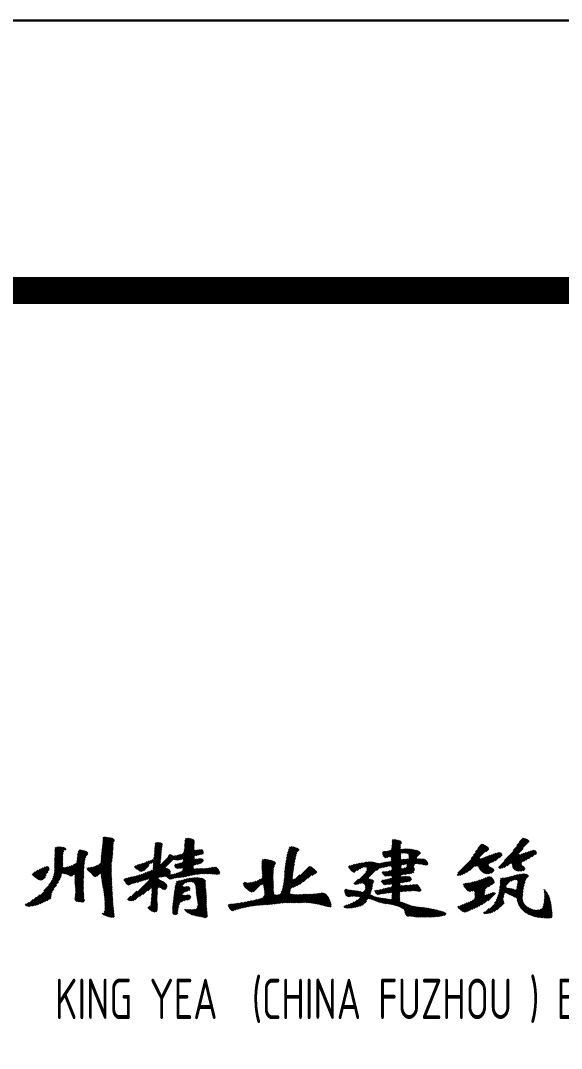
# Model space of a CAD drawing. Extents: x 580289 to 1106878, y -144605 to 78052.
# Drawn here: x 737072 to 739077, y -89012 to -85205 of the extents above; entities that cross this region are included whole.
import ezdxf

# ---------------------------------------------------------------- set-up
doc = ezdxf.new("R2010")
doc.units = 0
doc.header["$LTSCALE"] = 100
doc.layers.add('T图框', color=7, linetype='CONTINUOUS')
doc.layers.add('图框', color=254, linetype='CONTINUOUS')
doc.styles.add('HZTXT', font='tssdeng.shx', dxfattribs={"width": 0.7, "bigfont": 'tssdchn.shx'})

# ---------------------------------------------------------------- blocks, each defined once
blk = doc.blocks.new('A$C72C84CBD')
at = {"layer": '图框', "color": 0}
for p, q in [((76986.3, 56303), (77029.1, 56345.9)), ((76986.7, 56308), (77029.4, 56350.6)), ((76987.3, 56313), (77030.2, 56356)), ((76987.9, 56318.1), (77034.2, 56364.4)), ((76988.5, 56323.2), (77033.5, 56368.3)), ((76989.1, 56328.4), (77031.1, 56370.3)), ((76989.8, 56333.5), (77027.8, 56371.5)), ((76990.4, 56338.6), (77024.2, 56372.4)), ((76990.9, 56343.6), (77020.5, 56373.2)), ((76991.5, 56348.6), (77016.7, 56373.9)), ((76991.9, 56353.6), (77012.9, 56374.5)), ((76992.4, 56358.5), (77009, 56375.1)), ((76992.7, 56363.3), (77005, 56375.6)), ((76992.8, 56368), (77000.8, 56376)), ((76993.4, 56373), (76995.8, 56375.4)), ((77184, 56321.2), (77212.5, 56349.7)), ((77184.1, 56325.8), (77211, 56352.7)), ((77184.4, 56330.6), (77207.9, 56354.1)), ((77184.9, 56335.5), (77204.3, 56355)), ((77185.4, 56340.6), (77200.3, 56355.4)), ((77185.9, 56345.5), (77196, 56355.6)), ((77186.7, 56350.8), (77191.4, 56355.5)), ((77266.6, 56291.5), (77330.8, 56355.7)), ((77271.4, 56291.8), (77329.8, 56350.3)), ((77292.9, 56322.3), (77331.1, 56360.5)), ((77293.8, 56327.7), (77330.2, 56364.1)), ((77294.6, 56333), (77328.1, 56366.5)), ((77295.1, 56337.9), (77325.3, 56368.1)), ((77295.4, 56342.8), (77321.9, 56369.3)), ((77295.7, 56347.6), (77318.3, 56370.2)), ((77295.9, 56356.8), (77310.8, 56371.6)), ((77295.9, 56352.2), (77314.6, 56370.9)), ((77296.3, 56361.6), (77306.7, 56372)), ((77298.7, 56368.5), (77300.7, 56370.6)), ((78035.2, 56301.3), (78095.6, 56361.7)), ((78038.2, 56299.8), (78098.1, 56359.7)), ((78043.5, 56300.6), (78097.9, 56355)), ((78050.9, 56303.5), (78094.8, 56347.4)), ((78062.3, 56332.8), (78092.5, 56363)), ((78063.2, 56338.3), (78088.9, 56364)), ((78064.2, 56343.8), (78085.3, 56364.8)), ((78064.9, 56358), (78073.6, 56366.6)), ((78064.9, 56353.5), (78077.6, 56366.2)), ((78064.9, 56349), (78081.5, 56365.6)), ((78065.3, 56362.8), (78068.8, 56366.3)), ((78357.5, 56295.8), (78408, 56346.3)), ((78366.3, 56309.1), (78405, 56347.8)), ((78374.1, 56321.4), (78401.7, 56349)), ((78382, 56333.7), (78397.7, 56349.5)), ((78458.8, 56262.4), (78564.2, 56367.8)), ((78460.9, 56260.1), (78567.2, 56366.3)), ((78465.4, 56260), (78569.9, 56364.5)), ((78471.6, 56261.7), (78571.8, 56362)), ((78481.3, 56289.4), (78561, 56369.1)), ((78513.9, 56326.5), (78557.7, 56370.3)), ((78527.3, 56344.4), (78554.1, 56371.2)), ((78537, 56358.6), (78550.2, 56371.7)), ((76813.4, 56278.3), (76843, 56308)), ((76813.5, 56282.9), (76843.4, 56312.8)), ((76813.6, 56287.5), (76844, 56317.9)), ((76813.7, 56292.1), (76846, 56324.4)), ((76813.8, 56296.7), (76852.6, 56335.5)), ((76813.9, 56301.3), (76849.5, 56336.9)), ((76814, 56305.9), (76846, 56337.9)), ((76814.1, 56310.4), (76842.2, 56338.6)), ((76814.2, 56315), (76838.1, 56339)), ((76814.3, 56319.7), (76833.9, 56339.3)), ((76814.5, 56324.3), (76829.5, 56339.3)), ((76814.8, 56329.1), (76824.8, 56339.1)), ((76815.9, 56334.7), (76818.6, 56337.4)), ((76850.3, 56328.7), (76855.5, 56333.9)), ((76855.3, 56239.5), (76935.9, 56320)), ((76858.8, 56238.4), (76935.5, 56315.1)), ((76895.5, 56284.2), (76933.3, 56321.9)), ((76896.3, 56289.4), (76930.2, 56323.3)), ((76896.9, 56294.5), (76926.9, 56324.5)), ((76897.6, 56299.7), (76923.4, 56325.5)), ((76898.2, 56304.8), (76919.8, 56326.3)), ((76898.9, 56309.9), (76916.1, 56327.2)), ((76899.6, 56315.1), (76912.4, 56327.9)), ((76900.4, 56320.5), (76908.4, 56328.4)), ((76948.1, 56242.4), (77028.4, 56322.7)), ((76950.2, 56240.1), (77028, 56317.8)), ((76952.3, 56237.6), (77027.6, 56312.9)), ((76954.2, 56235), (77027.1, 56307.9)), ((76984.5, 56283.3), (77028.7, 56327.5)), ((76985.3, 56288.6), (77028.9, 56332.2)), ((76985.6, 56293.4), (77029, 56336.8)), ((76985.9, 56298.1), (77029, 56341.3)), ((77154.3, 56219.7), (77245.5, 56310.8)), ((77160.3, 56221.1), (77248.5, 56309.3)), ((77162.9, 56219.2), (77251.5, 56307.8)), ((77168.5, 56278.7), (77207.6, 56317.9)), ((77176.9, 56282.6), (77207.5, 56313.3)), ((77178.7, 56280), (77207.3, 56308.6)), ((77179.8, 56294.5), (77208, 56322.7)), ((77181.2, 56300.4), (77208.6, 56327.8)), ((77182.2, 56305.9), (77209.4, 56333.1)), ((77183.1, 56311.3), (77210.1, 56338.2)), ((77183.7, 56316.4), (77210.9, 56343.6)), ((77234.3, 56304.1), (77241.6, 56311.4)), ((77254.6, 56293), (77270.2, 56308.6)), ((77258.3, 56292.2), (77276.7, 56310.6)), ((77262.2, 56291.6), (77283, 56312.4)), ((77266.9, 56260.4), (77333.5, 56327)), ((77271.5, 56260.5), (77337.9, 56326.9)), ((77276.5, 56261), (77343.5, 56328)), ((77276.6, 56292.5), (77329.5, 56345.4)), ((77281.6, 56261.6), (77348.9, 56328.9)), ((77282.1, 56293.6), (77329.4, 56340.9)), ((77286.1, 56261.6), (77353.7, 56329.2)), ((77287.1, 56294.1), (77329.6, 56336.6)), ((77289.9, 56292.4), (77330.2, 56332.6)), ((77290.4, 56288.4), (77331.3, 56329.3)), ((77336.9, 56307.9), (77358, 56329.1)), ((77343.8, 56310.4), (77361.7, 56328.2)), ((77349.7, 56311.7), (77363.4, 56325.5)), ((77354.7, 56312.3), (77363.8, 56321.4)), ((77360.2, 56313.3), (77363.3, 56316.3)), ((77669, 56271.8), (77707.7, 56310.5)), ((77669.8, 56277.1), (77709.9, 56317.3)), ((77670.7, 56282.5), (77719, 56330.8)), ((77671.6, 56287.9), (77716.6, 56332.9)), ((77672.6, 56293.4), (77713.6, 56334.4)), ((77673.7, 56299), (77710.4, 56335.7)), ((77674.9, 56304.7), (77707.1, 56336.9)), ((77676.1, 56310.4), (77703.8, 56338)), ((77677.4, 56316.2), (77700.3, 56339.1)), ((77678.8, 56322.1), (77696.6, 56339.9)), ((77680.5, 56328.2), (77692.6, 56340.4)), ((77682.9, 56335.1), (77687, 56339.2)), ((78028.9, 56313), (78038.9, 56322.9)), ((78029, 56317.5), (78034, 56322.6)), ((78030, 56309.6), (78043.7, 56323.2)), ((78031.5, 56306.6), (78049.1, 56324.1)), ((78033.2, 56303.8), (78054.9, 56325.4)), ((78041.1, 56266.8), (78105.7, 56331.4)), ((78046.5, 56267.7), (78110.5, 56331.7)), ((78051.9, 56268.6), (78096, 56312.7)), ((78056.1, 56304.3), (78094.4, 56342.5)), ((78056.9, 56269.1), (78095.8, 56308)), ((78059.4, 56303.1), (78094.5, 56338.1)), ((78061.2, 56300.4), (78094.8, 56334)), ((78061.7, 56296.4), (78096.8, 56331.5)), ((78061.7, 56291.9), (78101, 56331.2)), ((78100.4, 56317.1), (78115.1, 56331.8)), ((78105.5, 56317.7), (78119.7, 56331.9)), ((78108.2, 56275.5), (78158.3, 56325.6)), ((78110, 56317.8), (78124.2, 56331.9)), ((78113.2, 56276), (78161.6, 56324.4)), ((78114.2, 56317.4), (78128.6, 56331.8)), ((78117.5, 56275.8), (78164.6, 56322.9)), ((78118, 56316.7), (78132.7, 56331.5)), ((78119.4, 56268.7), (78169, 56318.4)), ((78120, 56273.8), (78167.3, 56321.1)), ((78121.1, 56315.4), (78136.7, 56331)), ((78123.7, 56313.5), (78140.6, 56330.3)), ((78125.6, 56310.9), (78144.3, 56329.6)), ((78126, 56297.8), (78154.9, 56326.7)), ((78126.8, 56307.5), (78147.9, 56328.7)), ((78127, 56303.2), (78151.5, 56327.7)), ((78305.4, 56234.7), (78413.8, 56343.1)), ((78308.5, 56242.3), (78410.9, 56344.7)), ((78309.3, 56234.1), (78416.5, 56341.3)), ((78314.9, 56235.2), (78418.9, 56339.2)), ((78321.7, 56237.6), (78420.9, 56336.8)), ((78385, 56265), (78428.7, 56308.6)), ((78386.4, 56261.9), (78435.7, 56311.2)), ((78387.9, 56258.9), (78442.6, 56313.6)), ((78389.6, 56256), (78449.3, 56315.8)), ((78391.4, 56253.4), (78455.8, 56317.8)), ((78393.4, 56250.8), (78461.6, 56319.1)), ((78410.9, 56322.2), (78422.1, 56333.4)), ((78428.4, 56281.4), (78465.6, 56318.6)), ((78436, 56284.5), (78468.3, 56316.8)), ((78444.8, 56288.8), (78470.2, 56314.2)), ((78460.1, 56299.6), (78471.6, 56311.1)), ((78479, 56264.6), (78548.7, 56334.4)), ((78489.6, 56270.8), (78533.1, 56314.2)), ((78502.5, 56279.1), (78535, 56311.7)), ((78506.3, 56278.5), (78539.6, 56311.7)), ((78508.8, 56276.5), (78546.3, 56314)), ((78510, 56273.2), (78553, 56316.2)), ((78510.7, 56269.4), (78559.7, 56318.4)), ((78511.4, 56265.6), (78566.2, 56320.4)), ((78512.3, 56262.1), (78572.7, 56322.4)), ((78513.7, 56258.9), (78578.9, 56324.2)), ((78515.6, 56256.4), (78584.9, 56325.7)), ((78549.9, 56286.1), (78590.4, 56326.7)), ((78559.1, 56290.8), (78594.6, 56326.4)), ((78569.4, 56296.7), (78597.2, 56324.5)), ((78581.4, 56304.1), (78598.6, 56321.4)), ((78594, 56312.3), (78598.1, 56316.4)), ((76812.1, 56241.2), (76842.4, 56271.4)), ((76812.8, 56246.3), (76842.5, 56276)), ((76812.9, 56255.4), (76842.6, 56285.1)), ((76812.9, 56250.9), (76842.6, 56280.6)), ((76813, 56260), (76842.7, 56289.7)), ((76813.1, 56264.5), (76842.8, 56294.2)), ((76813.2, 56269.1), (76842.8, 56298.8)), ((76813.3, 56273.7), (76842.9, 56303.3)), ((76848.2, 56241.3), (76877.7, 56270.8)), ((76851.8, 56240.4), (76887.1, 56275.7)), ((76862, 56237.1), (76928.3, 56303.4)), ((76864.7, 56235.4), (76926, 56296.6)), ((76867.5, 56233.7), (76924.5, 56290.7)), ((76870.6, 56232.3), (76923.4, 56285.1)), ((76874.6, 56231.8), (76922.6, 56279.8)), ((76884.1, 56236.8), (76922.1, 56274.8)), ((76889.1, 56237.3), (76921.7, 56269.9)), ((76945.8, 56244.6), (76972.6, 56271.4)), ((76956.3, 56232.7), (77026.5, 56302.9)), ((76958.8, 56230.7), (77025.9, 56297.7)), ((76962.2, 56229.6), (77025.2, 56292.6)), ((76968.8, 56231.7), (77024.5, 56287.4)), ((76982, 56240.4), (77023.8, 56282.2)), ((76984.9, 56238.9), (77023.4, 56277.3)), ((76985.7, 56235.1), (77023.2, 56272.7)), ((77089.5, 56141.3), (77254.9, 56306.7)), ((77093.5, 56140.8), (77259.1, 56306.4)), ((77097.8, 56140.7), (77264.2, 56307)), ((77109.3, 56264.4), (77114.7, 56269.8)), ((77111, 56261.7), (77121.9, 56272.6)), ((77113.6, 56259.8), (77128.7, 56274.9)), ((77116.4, 56258.1), (77135.4, 56277.1)), ((77119.2, 56256.4), (77141.5, 56278.7)), ((77121.9, 56254.6), (77148.1, 56280.7)), ((77124.4, 56252.6), (77156.5, 56284.7)), ((77127.1, 56250.8), (77163.8, 56287.5)), ((77130.5, 56249.7), (77170.2, 56289.5)), ((77134.9, 56249.6), (77177.7, 56292.4)), ((77141.3, 56215.6), (77203.9, 56278.3)), ((77141.9, 56252.1), (77161.4, 56271.6)), ((77147.8, 56217.6), (77204.6, 56274.4)), ((77177.6, 56256.4), (77204.3, 56283.1)), ((77178.4, 56261.7), (77204.9, 56288.2)), ((77178.6, 56266.3), (77205.7, 56293.4)), ((77178.7, 56271), (77206.3, 56298.6)), ((77178.9, 56275.7), (77206.9, 56303.7)), ((77257.7, 56269.2), (77264.6, 56276)), ((77259.1, 56266.1), (77269.8, 56276.7)), ((77260.9, 56263.4), (77276.3, 56278.7)), ((77263.4, 56225.5), (77332.4, 56294.4)), ((77263.4, 56261.4), (77282.7, 56280.6)), ((77268.6, 56226.2), (77336.6, 56294.2)), ((77273.7, 56226.7), (77341.6, 56294.7)), ((77278.8, 56227.3), (77346.8, 56295.4)), ((77284, 56228), (77351.8, 56295.9)), ((77288.6, 56259.7), (77330.5, 56301.5)), ((77289, 56255.5), (77330.6, 56297.1)), ((77334, 56273.6), (77356.6, 56296.2)), ((77340.1, 56275.3), (77360.5, 56295.6)), ((77346.2, 56276.8), (77362.8, 56293.4)), ((77353.2, 56279.3), (77363.7, 56289.8)), ((77581.3, 56278.4), (77596.8, 56293.9)), ((77581.3, 56274), (77600.6, 56293.2)), ((77581.4, 56283), (77592.7, 56294.3)), ((77581.4, 56269.6), (77604.2, 56292.4)), ((77581.6, 56265.3), (77607.8, 56291.5)), ((77581.8, 56260.9), (77611.4, 56290.5)), ((77582, 56256.7), (77614.9, 56289.6)), ((77582.3, 56252.5), (77618.5, 56288.7)), ((77582.6, 56248.3), (77622, 56287.7)), ((77582.9, 56289), (77586.9, 56293)), ((77582.9, 56244.2), (77625.5, 56286.7)), ((77583.3, 56240), (77628.8, 56285.5)), ((77583.5, 56226.7), (77627.1, 56270.4)), ((77583.6, 56235.8), (77631, 56283.3)), ((77583.9, 56231.7), (77631.2, 56279)), ((77665.9, 56237.3), (77700.4, 56271.8)), ((77666.1, 56242), (77701.2, 56277.1)), ((77666.3, 56246.7), (77702.1, 56282.5)), ((77666.7, 56251.6), (77703.1, 56287.9)), ((77667.1, 56256.5), (77704.1, 56293.4)), ((77667.7, 56261.5), (77705.1, 56299)), ((77668.3, 56266.6), (77706.3, 56304.6)), ((77903.4, 56263.8), (77909.5, 56269.9)), ((77904.8, 56260.7), (77916.3, 56272.2)), ((77906.7, 56258.1), (77922.4, 56273.8)), ((77908.7, 56255.6), (77928.2, 56275.2)), ((77910.8, 56253.2), (77934, 56276.4)), ((77913.1, 56251), (77939.6, 56277.6)), ((77915.5, 56248.9), (77945.3, 56278.7)), ((77918.2, 56247.1), (77950.8, 56279.8)), ((77921.6, 56246), (77956.4, 56280.8)), ((77926.7, 56201.8), (78005.4, 56280.4)), ((77931.4, 56201.9), (78008.9, 56279.4)), ((77933.5, 56253.5), (77961.9, 56281.9)), ((77936.5, 56202.6), (78012.4, 56278.5)), ((77943.2, 56204.8), (78016.4, 56278)), ((77943.7, 56259.2), (77967.3, 56282.8)), ((77949.2, 56206.3), (78021.8, 56278.9)), ((77951.6, 56262.6), (77972.6, 56283.6)), ((77953.5, 56206.1), (78027.4, 56280)), ((77958.6, 56265.1), (77977.8, 56284.3)), ((77963.9, 56265.9), (77982.4, 56284.4)), ((77966.7, 56246.3), (78001.9, 56281.4)), ((77967.5, 56265), (77986.7, 56284.2)), ((77969.9, 56262.9), (77990.7, 56283.7)), ((77970.7, 56254.8), (77998.3, 56282.3)), ((77971, 56259.5), (77994.6, 56283.1)), ((78005.4, 56253.5), (78033.1, 56281.2)), ((78017.7, 56261.3), (78038.8, 56282.4)), ((78024.3, 56263.5), (78044.4, 56283.6)), ((78030.1, 56264.7), (78049.9, 56284.6)), ((78035.7, 56265.8), (78055.3, 56285.4)), ((78042, 56231.8), (78103.3, 56293)), ((78047.4, 56232.7), (78108.4, 56293.6)), ((78052.4, 56233.2), (78113.3, 56294.1)), ((78057, 56233.3), (78117.9, 56294.2)), ((78057.6, 56202.4), (78155.3, 56300.1)), ((78060.6, 56268.3), (78096, 56303.7)), ((78062.1, 56202.5), (78156.1, 56296.5)), ((78062.5, 56265.7), (78096.1, 56299.4)), ((78063, 56257.3), (78098.9, 56293.1)), ((78063.1, 56261.8), (78096.6, 56295.3)), ((78101.1, 56237), (78159.1, 56295)), ((78102.8, 56274.6), (78123.3, 56295.1)), ((78106.6, 56238), (78163.2, 56294.6)), ((78111.9, 56238.8), (78145.4, 56272.3)), ((78150.4, 56277.3), (78167.8, 56294.7)), ((78155.1, 56277.5), (78172.4, 56294.8)), ((78159.5, 56277.4), (78176.9, 56294.9)), ((78163.7, 56277.1), (78181.5, 56294.9)), ((78167.7, 56276.7), (78185.3, 56294.3)), ((78171.7, 56276.1), (78188.3, 56292.8)), ((78175.5, 56275.4), (78190.8, 56290.7)), ((78179.1, 56274.6), (78192.7, 56288.2)), ((78182.7, 56273.7), (78194.4, 56285.3)), ((78186.5, 56273), (78195.5, 56282)), ((78191.1, 56273.1), (78195.7, 56277.7)), ((78329.7, 56241), (78388.6, 56300)), ((78338.8, 56245.7), (78389.1, 56296)), ((78350.2, 56252.6), (78393, 56295.4)), ((78370, 56267.9), (78399.7, 56297.6)), ((78376.4, 56269.8), (78407.1, 56300.5)), ((78380.4, 56269.3), (78414.4, 56303.3)), ((78383.3, 56267.7), (78421.6, 56306)), ((78395.5, 56248.5), (78420.4, 56273.4)), ((78397.9, 56246.4), (78421.8, 56270.3)), ((78518.3, 56254.6), (78542.6, 56278.9)), ((78521.4, 56253.2), (78543.3, 56275.1)), ((78524.8, 56252.1), (78544.8, 56272.1)), ((78528.4, 56251.2), (78547.1, 56269.9)), ((76723.1, 56120.7), (76837.5, 56235.1)), ((76730.6, 56236), (76741.6, 56247)), ((76732.5, 56233.3), (76752, 56252.9)), ((76734.8, 56231.2), (76761.6, 56257.9)), ((76737.3, 56229.2), (76770.3, 56262.2)), ((76739.9, 56227.3), (76778.3, 56265.7)), ((76742.5, 56225.4), (76784.3, 56267.2)), ((76745.1, 56223.5), (76788.2, 56266.6)), ((76747.8, 56221.7), (76790.9, 56264.9)), ((76750.7, 56220.1), (76792.3, 56261.7)), ((76753.7, 56218.7), (76792.1, 56257)), ((76757.1, 56217.6), (76787.8, 56248.3)), ((76761.3, 56217.3), (76780.8, 56236.7)), ((76774.2, 56176.3), (76863.2, 56265.3)), ((76791.9, 56198.4), (76857.4, 56264)), ((76800.3, 56211.3), (76852.2, 56263.3)), ((76805.5, 56221.1), (76847.8, 56263.3)), ((76808.8, 56228.8), (76843.9, 56263.9)), ((76810.9, 56235.4), (76842.5, 56267)), ((76844.4, 56242), (76870, 56267.6)), ((76888.6, 56214.3), (76920.5, 56246.3)), ((76888.7, 56218.9), (76920.7, 56250.9)), ((76888.7, 56209.9), (76920.4, 56241.6)), ((76888.9, 56223.6), (76920.9, 56255.6)), ((76888.9, 56205.6), (76920.3, 56237)), ((76889.1, 56228.3), (76921.1, 56260.3)), ((76889.2, 56201.5), (76920.2, 56232.4)), ((76889.3, 56233), (76921.4, 56265.1)), ((76933.8, 56259.5), (76935.8, 56261.5)), ((76934.1, 56255.3), (76941.8, 56263)), ((76935.8, 56252.6), (76946.7, 56263.4)), ((76938.1, 56250.4), (76952, 56264.3)), ((76940.8, 56248.6), (76957.9, 56265.7)), ((76943.3, 56246.6), (76964.6, 56267.9)), ((76986.1, 56231.1), (77023.2, 56268.1)), ((76986.7, 56227.1), (77023.1, 56263.6)), ((76987.2, 56223.1), (77023.1, 56259.1)), ((76987.7, 56219.2), (77023.1, 56254.6)), ((76988.3, 56215.3), (77023.2, 56250.2)), ((76988.9, 56211.4), (77023.2, 56245.7)), ((76989.5, 56207.5), (77023.3, 56241.3)), ((76990.2, 56203.7), (77023.5, 56237)), ((76990.8, 56199.8), (77023.6, 56232.6)), ((77084.5, 56199.2), (77117.8, 56232.5)), ((77089.8, 56200), (77123.8, 56234)), ((77097.4, 56203.2), (77130.1, 56235.9)), ((77102.8, 56141.2), (77224.6, 56263)), ((77104.3, 56205.5), (77136.8, 56238)), ((77110, 56143.9), (77226.4, 56260.3)), ((77110.6, 56207.4), (77144, 56240.7)), ((77116.7, 56208.9), (77151.6, 56243.9)), ((77122.6, 56210.4), (77158.9, 56246.7)), ((77126.9, 56156.3), (77230.2, 56259.6)), ((77128.7, 56212), (77165.8, 56249.1)), ((77134.9, 56213.7), (77174, 56252.8)), ((77203, 56227.9), (77233.8, 56258.7)), ((77208.2, 56228.7), (77236.8, 56257.3)), ((77213.8, 56229.8), (77239.2, 56255.1)), ((77219.4, 56230.8), (77240.9, 56252.4)), ((77223.8, 56230.8), (77241.9, 56248.9)), ((77226.8, 56229.3), (77241.9, 56244.4)), ((77229.3, 56227.3), (77240.6, 56238.6)), ((77231.6, 56225.1), (77243.3, 56236.8)), ((77234.1, 56223.1), (77248.1, 56237.1)), ((77237, 56221.5), (77253.5, 56238)), ((77240.6, 56220.6), (77259.6, 56239.6)), ((77245.4, 56221), (77266.1, 56241.7)), ((77251.9, 56222.9), (77273.3, 56244.3)), ((77258, 56224.5), (77280.8, 56247.3)), ((77289.3, 56228.9), (77327, 56266.6)), ((77294.7, 56229.8), (77327, 56262.1)), ((77300.2, 56230.8), (77328.9, 56259.5)), ((77305.8, 56231.9), (77332.4, 56258.6)), ((77311.5, 56233.1), (77337, 56258.6)), ((77317.2, 56234.4), (77341.6, 56258.8)), ((77323, 56235.6), (77346.2, 56258.9)), ((77328.6, 56236.8), (77350.8, 56259)), ((77334.1, 56237.8), (77355.4, 56259.1)), ((77339.4, 56238.6), (77360.1, 56259.2)), ((77344.6, 56239.3), (77364.6, 56259.3)), ((77349.6, 56239.9), (77369.3, 56259.5)), ((77354.6, 56240.3), (77374.2, 56259.9)), ((77359.3, 56240.6), (77379.2, 56260.4)), ((77364, 56240.7), (77384.3, 56261)), ((77368.5, 56240.8), (77389.6, 56261.9)), ((77373, 56240.7), (77395.1, 56262.9)), ((77377.4, 56240.7), (77400.5, 56263.8)), ((77381.8, 56240.6), (77405.7, 56264.4)), ((77386.2, 56240.4), (77410.3, 56264.6)), ((77390.5, 56240.3), (77414, 56263.8)), ((77394.7, 56240.1), (77416.4, 56261.7)), ((77399, 56239.8), (77418.2, 56259.1)), ((77403.2, 56239.5), (77420.1, 56256.4)), ((77407.3, 56239.2), (77421.9, 56253.7)), ((77411.5, 56238.8), (77423.4, 56250.8)), ((77415.8, 56238.6), (77424.5, 56247.4)), ((77420.6, 56239), (77424, 56242.3)), ((77536.4, 56175.1), (77625.2, 56263.9)), ((77539.4, 56173.7), (77624.1, 56258.4)), ((77542.8, 56172.6), (77623.5, 56253.3)), ((77548.5, 56173.8), (77623.2, 56248.5)), ((77579.2, 56200), (77623, 56243.8)), ((77585.3, 56201.6), (77622.9, 56239.2)), ((77587.5, 56199.3), (77622.9, 56234.8)), ((77614.4, 56127.5), (77722.9, 56235.9)), ((77619.4, 56128), (77758.5, 56267.1)), ((77624.5, 56128.5), (77762.4, 56266.5)), ((77629.6, 56129.1), (77765.5, 56265.1)), ((77662.1, 56202.1), (77694.9, 56234.9)), ((77662.9, 56207.4), (77695.5, 56240)), ((77663.6, 56212.6), (77696.2, 56245.2)), ((77664.2, 56217.7), (77697, 56250.4)), ((77664.7, 56222.7), (77697.8, 56255.7)), ((77665.2, 56227.6), (77698.6, 56261.1)), ((77665.6, 56232.5), (77699.5, 56266.4)), ((77694.8, 56189.8), (77768.3, 56263.4)), ((77701.9, 56192.5), (77771, 56261.6)), ((77709.7, 56195.8), (77773.6, 56259.7)), ((77719.7, 56201.3), (77776, 56257.6)), ((77734.2, 56211.3), (77778.4, 56255.6)), ((77751.6, 56224.2), (77780.7, 56253.4)), ((77766.7, 56234.8), (77782.9, 56251)), ((77775.7, 56239.3), (77784.8, 56248.4)), ((78027.8, 56244.5), (78029.8, 56246.5)), ((78028.2, 56240.4), (78034.9, 56247.1)), ((78030.2, 56237.9), (78040, 56247.7)), ((78032.5, 56235.7), (78045.4, 56248.6)), ((78034.8, 56233.6), (78051.2, 56250)), ((78037.6, 56231.8), (78057.5, 56251.8)), ((78043, 56201.3), (78100.4, 56258.7)), ((78047.9, 56201.7), (78105.3, 56259.1)), ((78052.6, 56201.9), (78111.9, 56261.2)), ((78060.8, 56232.6), (78096.9, 56268.7)), ((78063.5, 56230.8), (78096.7, 56264)), ((78063.9, 56226.7), (78097.6, 56260.5)), ((78064.1, 56200), (78095.5, 56231.4)), ((78117.1, 56239.5), (78143.8, 56266.2)), ((78122.4, 56240.3), (78145, 56262.9)), ((78127.8, 56241.2), (78146.4, 56259.8)), ((78133.3, 56242.2), (78146.9, 56255.8)), ((78140.3, 56244.7), (78143.5, 56248)), ((78400.6, 56244.6), (78424, 56268)), ((78403.5, 56243), (78426.6, 56266.1)), ((78406.9, 56241.9), (78429.4, 56264.5)), ((78410.6, 56241.1), (78432.4, 56263)), ((78414.8, 56240.8), (78435.5, 56261.5)), ((78419.5, 56241), (78438.2, 56259.8)), ((78424.7, 56241.7), (78440.5, 56257.6)), ((78430.7, 56243.3), (78441.9, 56254.5)), ((78461.4, 56175.2), (78520.5, 56234.3)), ((78462.4, 56180.7), (78514, 56232.3)), ((78504.2, 56213.5), (78526.6, 56235.9)), ((78512.3, 56217.1), (78532.4, 56237.2)), ((78518.1, 56218.4), (78537.8, 56238.2)), ((78522.8, 56218.6), (78543, 56238.8)), ((78526.4, 56217.8), (78547.9, 56239.2)), ((78527.3, 56191.7), (78568.9, 56233.3)), ((78528.5, 56197.4), (78567.4, 56236.3)), ((78528.9, 56215.8), (78552.5, 56239.4)), ((78529.9, 56203.3), (78564.5, 56237.9)), ((78530.4, 56212.7), (78556.9, 56239.3)), ((78530.8, 56208.6), (78561, 56238.8)), ((78532.3, 56250.6), (78549.8, 56268.1)), ((78536.5, 56250.3), (78552.4, 56266.2)), ((78541.5, 56250.8), (78554.5, 56263.8)), ((78547.5, 56252.4), (78555.7, 56260.5)), ((76728.1, 56121.2), (76835.5, 56228.6)), ((76733.5, 56122.1), (76832.2, 56220.8)), ((76739.1, 56123.3), (76827, 56211.2)), ((76745.2, 56124.8), (76819, 56198.6)), ((76766.8, 56218.2), (76778.7, 56230.2)), ((76889.6, 56197.4), (76920.1, 56227.9)), ((76890, 56193.3), (76920, 56223.3)), ((76890.3, 56189.1), (76920, 56218.8)), ((76890.5, 56184.9), (76919.9, 56214.2)), ((76890.7, 56180.6), (76919.9, 56209.7)), ((76890.7, 56167.1), (76919.8, 56196.2)), ((76890.8, 56176.2), (76919.9, 56205.2)), ((76890.8, 56171.7), (76919.8, 56200.7)), ((76991.5, 56196), (77023.7, 56228.2)), ((76992.2, 56192.2), (77023.9, 56223.9)), ((76992.9, 56188.5), (77024, 56219.6)), ((76993.7, 56184.7), (77024.2, 56215.2)), ((76994.4, 56181), (77024.4, 56210.9)), ((76995.1, 56177.2), (77024.6, 56206.6)), ((76995.8, 56173.4), (77024.8, 56202.4)), ((76996.4, 56169.5), (77025, 56198.1)), ((76996.9, 56165.5), (77025.2, 56193.8)), ((77070.4, 56216.6), (77075.8, 56221.9)), ((77071.9, 56213.5), (77081.6, 56223.3)), ((77073.6, 56210.7), (77088.2, 56225.4)), ((77075.4, 56208.1), (77094.4, 56227.1)), ((77077.3, 56205.5), (77100.3, 56228.5)), ((77079.4, 56203.1), (77106.1, 56229.8)), ((77081.7, 56200.9), (77111.8, 56231)), ((77139.6, 56164.6), (77197.5, 56222.4)), ((77157.4, 56177.9), (77199.5, 56219.9)), ((77173.4, 56189.3), (77202.2, 56218.2)), ((77173.9, 56171.8), (77214.3, 56212.3)), ((77174.2, 56176.6), (77211.4, 56213.8)), ((77174.4, 56185.8), (77205.3, 56216.7)), ((77174.4, 56181.4), (77208.4, 56215.3)), ((77196.1, 56189.6), (77217.2, 56210.7)), ((77200.9, 56189.9), (77219.9, 56208.9)), ((77204.2, 56188.7), (77222.5, 56207)), ((77207.2, 56187.2), (77224.9, 56204.9)), ((77210, 56185.5), (77227, 56202.5)), ((77212.8, 56183.8), (77228.6, 56199.7)), ((77215.7, 56182.3), (77229.2, 56195.8)), ((77256.5, 56164.7), (77287.4, 56195.5)), ((77257.3, 56170), (77309.2, 56221.9)), ((77258.1, 56175.2), (77303.5, 56220.7)), ((77258.9, 56180.5), (77297.6, 56219.2)), ((77259.7, 56185.9), (77291.6, 56217.7)), ((77260.6, 56191.3), (77285.3, 56216)), ((77261.6, 56196.8), (77279.2, 56214.3)), ((77262.8, 56202.4), (77273.7, 56213.3)), ((77265.5, 56209.6), (77268.2, 56212.3)), ((77299.4, 56207.6), (77314.8, 56222.9)), ((77306.2, 56209.9), (77320.1, 56223.8)), ((77311.6, 56210.8), (77325.3, 56224.5)), ((77316.3, 56211), (77330.3, 56225.1)), ((77320.5, 56210.7), (77335.2, 56225.4)), ((77324.1, 56209.8), (77339.8, 56225.5)), ((77327.1, 56208.3), (77344.2, 56225.5)), ((77329.6, 56206.4), (77348.5, 56225.2)), ((77331.8, 56204), (77352.5, 56224.8)), ((77333.5, 56201.2), (77356.4, 56224.1)), ((77334.9, 56198.2), (77360, 56223.2)), ((77335.9, 56194.7), (77363.2, 56222)), ((77336.7, 56191), (77366.2, 56220.5)), ((77337.3, 56187.1), (77369, 56218.8)), ((77337.6, 56182.9), (77371.3, 56216.6)), ((77337.8, 56178.6), (77371.9, 56212.7)), ((77338.1, 56174.4), (77371.3, 56207.7)), ((77338.4, 56170.3), (77371.1, 56202.9)), ((77338.9, 56166.2), (77371.3, 56198.6)), ((77339.4, 56162.2), (77371.7, 56194.6)), ((77512.5, 56200.7), (77519.5, 56207.6)), ((77513.5, 56197.2), (77523.7, 56207.3)), ((77515.1, 56194.2), (77527.6, 56206.8)), ((77516.9, 56191.6), (77531.9, 56206.6)), ((77519, 56189.2), (77536.4, 56206.6)), ((77521.2, 56186.9), (77541.4, 56207.1)), ((77523.5, 56184.8), (77546.9, 56208.2)), ((77525.9, 56182.7), (77553.1, 56209.8)), ((77528.4, 56180.6), (77560, 56212.2)), ((77530.9, 56178.7), (77567.7, 56215.4)), ((77533.6, 56176.8), (77576.1, 56219.3)), ((77588.2, 56195.6), (77623, 56230.3)), ((77588.8, 56191.7), (77623, 56225.8)), ((77589.5, 56187.9), (77623.1, 56221.4)), ((77590.2, 56184.1), (77623.1, 56217)), ((77590.8, 56180.2), (77623.2, 56212.6)), ((77591, 56162.4), (77623.8, 56195.2)), ((77591.3, 56176.2), (77623.3, 56208.2)), ((77591.6, 56172), (77623.4, 56203.8)), ((77591.6, 56167.5), (77623.6, 56199.5)), ((77653.8, 56171.3), (77703.1, 56220.6)), ((77656.7, 56178.8), (77696.8, 56218.9)), ((77658.6, 56185.1), (77694.5, 56221)), ((77660.1, 56191.1), (77694.1, 56225.1)), ((77661.2, 56196.7), (77694.4, 56229.9)), ((77910.8, 56114), (77990.3, 56193.6)), ((77923.2, 56202.7), (77940.3, 56219.8)), ((77943.1, 56155.3), (77992.2, 56204.4)), ((77945.6, 56153.4), (77990.8, 56198.5)), ((77956.7, 56204.8), (77977.4, 56225.5)), ((77959.3, 56203), (77977.7, 56221.3)), ((77961.7, 56200.8), (77980.9, 56220.1)), ((77963.7, 56198.4), (77984.7, 56219.4)), ((77964.2, 56180.9), (77995.4, 56212)), ((77965.2, 56195.4), (77988.6, 56218.8)), ((77965.2, 56186.4), (77994.7, 56215.9)), ((77965.7, 56191.4), (77992.2, 56217.8)), ((78024.5, 56209.7), (78031.9, 56217.2)), ((78026.2, 56206.9), (78036.8, 56217.5)), ((78028.4, 56204.6), (78042.2, 56218.5)), ((78030.5, 56202.3), (78048.1, 56219.9)), ((78032.9, 56200.2), (78054.2, 56221.5)), ((78037.1, 56199.9), (78060.2, 56223)), ((78041.9, 56168.8), (78102.6, 56229.5)), ((78047.1, 56129.1), (78115, 56197)), ((78047.2, 56169.6), (78107.5, 56229.9)), ((78052.4, 56170.3), (78112.3, 56230.2)), ((78057.4, 56170.8), (78117, 56230.4)), ((78061.8, 56170.7), (78093.6, 56202.6)), ((78063.7, 56150.1), (78110.3, 56196.8)), ((78064.1, 56168.6), (78093.8, 56198.2)), ((78064.1, 56155), (78105.5, 56196.5)), ((78064.2, 56159.7), (78100.7, 56196.1)), ((78064.4, 56195.8), (78098.1, 56229.4)), ((78064.4, 56164.3), (78096.2, 56196.1)), ((78097, 56174.5), (78119.5, 56197)), ((78099, 56207.9), (78121.3, 56230.2)), ((78102.1, 56175.2), (78124.2, 56197.2)), ((78104.4, 56208.8), (78125.4, 56229.8)), ((78107.1, 56175.6), (78129.1, 56197.6)), ((78109.7, 56209.6), (78129.1, 56229.1)), ((78111.9, 56175.9), (78134.2, 56198.3)), ((78115, 56210.5), (78132.4, 56227.8)), ((78116.7, 56176.3), (78139.6, 56199.1)), ((78120.6, 56211.5), (78134.6, 56225.6)), ((78121.6, 56176.6), (78144.9, 56199.9)), ((78126.3, 56176.9), (78149.9, 56200.5)), ((78126.5, 56213), (78135, 56221.4)), ((78131.1, 56177.2), (78154.6, 56200.6)), ((78135.8, 56177.3), (78158.2, 56199.8)), ((78140.4, 56177.4), (78160.8, 56197.9)), ((78144.9, 56177.5), (78162.7, 56195.3)), ((78328.8, 56199.7), (78332.2, 56203.1)), ((78329.6, 56196.1), (78337.6, 56204.1)), ((78331, 56193), (78342.8, 56204.8)), ((78332.7, 56190.2), (78348.2, 56205.7)), ((78334.6, 56187.6), (78353.8, 56206.7)), ((78336.6, 56185.1), (78359.5, 56208)), ((78338.7, 56182.7), (78365.5, 56209.5)), ((78340.9, 56180.4), (78371.6, 56211.2)), ((78343.4, 56178.4), (78378, 56213)), ((78346.1, 56176.6), (78384.6, 56215.2)), ((78349.3, 56175.4), (78391.4, 56217.5)), ((78353.3, 56174.9), (78398.5, 56220)), ((78360, 56177.1), (78405.7, 56222.7)), ((78365.7, 56178.3), (78413.2, 56225.7)), ((78368.2, 56144.8), (78440.4, 56217.1)), ((78368.4, 56176.5), (78420.6, 56228.7)), ((78369.9, 56173.5), (78426, 56229.6)), ((78370.8, 56169.9), (78429.7, 56228.8)), ((78370.9, 56152), (78438.8, 56219.9)), ((78371.2, 56165.8), (78432.6, 56227.2)), ((78371.3, 56156.9), (78437, 56222.6)), ((78371.4, 56161.5), (78434.9, 56225.1)), ((78420.6, 56192.8), (78441.7, 56213.9)), ((78431.8, 56199.5), (78442.4, 56210.1)), ((78460.3, 56169.6), (78486.5, 56195.8)), ((78463.3, 56186.1), (78507.6, 56230.3)), ((78464, 56191.3), (78501.4, 56228.6)), ((78464.6, 56196.3), (78495.4, 56227.2)), ((78465, 56201.2), (78489.7, 56226)), ((78465.3, 56206.1), (78484.4, 56225.1)), ((78465.5, 56210.7), (78479.4, 56224.6)), ((78465.6, 56215.3), (78474.7, 56224.4)), ((78466.3, 56220.5), (78469.2, 56223.4)), ((78504.8, 56160.2), (78556.2, 56211.6)), ((78507.9, 56158.8), (78554.2, 56205.2)), ((78511, 56157.5), (78552.7, 56199.1)), ((78514.2, 56156.2), (78551.4, 56193.4)), ((78526.8, 56186.7), (78559.2, 56219.2)), ((76718.3, 56120.4), (76759.4, 56161.5)), ((76751.9, 56127), (76809.1, 56184.2)), ((76759, 56129.7), (76803.7, 56174.4)), ((76766.7, 56132.8), (76801, 56167.2)), ((76774.9, 56136.6), (76799.7, 56161.4)), ((76783.9, 56141.1), (76799.3, 56156.5)), ((76888.5, 56146.9), (76919.9, 56178.3)), ((76888.8, 56142.7), (76920, 56173.9)), ((76889.2, 56152.1), (76919.9, 56182.8)), ((76889.9, 56157.3), (76919.8, 56187.2)), ((76890.4, 56162.3), (76919.8, 56191.7)), ((76890.7, 56140.1), (76920.1, 56169.5)), ((76893.8, 56138.7), (76920.3, 56165.2)), ((76897.3, 56137.8), (76920.5, 56160.9)), ((76901.1, 56137.1), (76920.7, 56156.7)), ((76997.4, 56161.5), (77025.4, 56189.6)), ((76997.9, 56157.5), (77025.7, 56185.3)), ((76998.3, 56153.4), (77025.9, 56181.1)), ((76998.7, 56149.3), (77026.2, 56176.8)), ((76999, 56145.1), (77026.4, 56172.6)), ((76999.3, 56140.9), (77026.7, 56168.4)), ((76999.5, 56136.6), (77026.9, 56164.1)), ((76999.7, 56132.4), (77027.2, 56159.9)), ((76999.8, 56128), (77027.4, 56155.6)), ((77083.4, 56144.3), (77096.2, 56157.1)), ((77086, 56142.3), (77118.5, 56174.8)), ((77171, 56137.5), (77193.1, 56159.6)), ((77171.5, 56142.5), (77193.3, 56164.4)), ((77171.9, 56147.4), (77193.5, 56169.1)), ((77172.3, 56152.3), (77193.7, 56173.7)), ((77172.7, 56157.2), (77193.9, 56178.4)), ((77173.1, 56162.1), (77194.2, 56183.2)), ((77173.5, 56167), (77195.6, 56189.1)), ((77219.4, 56181.4), (77228, 56190)), ((77250.5, 56109.2), (77302.3, 56161.1)), ((77250.8, 56114), (77297.2, 56160.5)), ((77251.1, 56118.9), (77292.5, 56160.3)), ((77251.6, 56123.8), (77288.4, 56160.7)), ((77252, 56128.8), (77285.8, 56162.6)), ((77252.6, 56133.8), (77311.1, 56192.3)), ((77253.2, 56138.9), (77306.8, 56192.5)), ((77253.8, 56144), (77302.1, 56192.3)), ((77254.4, 56149.1), (77297.3, 56192)), ((77255.1, 56154.3), (77292.5, 56191.7)), ((77255.8, 56159.5), (77288.8, 56192.5)), ((77283.3, 56137.6), (77307.9, 56162.2)), ((77291.5, 56141.3), (77312.4, 56162.2)), ((77297.4, 56174.2), (77313.9, 56190.6)), ((77297.5, 56142.9), (77315.4, 56160.7)), ((77302.7, 56143.6), (77316.9, 56157.7)), ((77304.1, 56176.4), (77314.5, 56186.7)), ((77311.4, 56179.2), (77313.5, 56181.2)), ((77339.9, 56158.3), (77372.3, 56190.7)), ((77340.5, 56154.4), (77372.9, 56186.8)), ((77341.2, 56150.6), (77373.3, 56182.7)), ((77341.8, 56146.7), (77373.7, 56178.6)), ((77342.5, 56142.9), (77374.1, 56174.5)), ((77343, 56139), (77374.4, 56170.3)), ((77343.6, 56135), (77374.6, 56166.1)), ((77344, 56131), (77374.8, 56161.7)), ((77344.3, 56126.8), (77375, 56157.4)), ((77561.1, 56123.5), (77624, 56186.4)), ((77566.1, 56124.1), (77624.1, 56182.1)), ((77571.1, 56124.5), (77624.3, 56177.7)), ((77576, 56124.9), (77624.5, 56173.4)), ((77580.7, 56125.2), (77624.8, 56169.2)), ((77585.5, 56125.4), (77625.8, 56165.7)), ((77587.9, 56154.8), (77623.9, 56190.8)), ((77590.2, 56125.7), (77627.8, 56163.3)), ((77594.9, 56125.9), (77630.9, 56161.9)), ((77599.7, 56126.2), (77634.8, 56161.3)), ((77604.6, 56126.6), (77639.5, 56161.5)), ((77609.5, 56127), (77646, 56163.5)), ((77634.7, 56129.8), (77686.9, 56182)), ((77640, 56130.6), (77685.2, 56175.8)), ((77645.2, 56131.3), (77684.5, 56170.6)), ((77650.3, 56131.9), (77685.7, 56167.4)), ((77655.3, 56132.4), (77688.2, 56165.3)), ((77660.3, 56132.9), (77691.6, 56164.3)), ((77665.1, 56133.3), (77695.6, 56163.7)), ((77669.9, 56133.5), (77699.9, 56163.5)), ((77674.5, 56133.7), (77704.3, 56163.4)), ((77679, 56133.6), (77708.8, 56163.4)), ((77683.3, 56133.5), (77713.3, 56163.4)), ((77687.7, 56133.3), (77717.8, 56163.5)), ((77692, 56133.2), (77722.3, 56163.5)), ((77696.3, 56133.1), (77726.8, 56163.5)), ((77700.8, 56133), (77731.4, 56163.6)), ((77705.4, 56133.2), (77735.9, 56163.7)), ((77710.1, 56133.3), (77740.5, 56163.7)), ((77714.7, 56133.4), (77745.1, 56163.8)), ((77719.3, 56133.6), (77749.7, 56164)), ((77723.9, 56133.7), (77754.3, 56164.1)), ((77728.6, 56133.8), (77759, 56164.2)), ((77733.2, 56134), (77763.6, 56164.4)), ((77737.8, 56134.1), (77768.3, 56164.6)), ((77742.2, 56134), (77773.1, 56164.9)), ((77746.5, 56133.8), (77777.9, 56165.2)), ((77750.7, 56133.6), (77782.8, 56165.6)), ((77754.9, 56133.2), (77787.8, 56166.1)), ((77759, 56132.8), (77792.9, 56166.8)), ((77763, 56132.4), (77798.5, 56167.9)), ((77767, 56131.9), (77804.1, 56169)), ((77771, 56131.3), (77808.8, 56169.1)), ((77774.8, 56130.7), (77812.5, 56168.4)), ((77778.7, 56130.1), (77815.7, 56167.1)), ((77782.5, 56129.4), (77818.4, 56165.3)), ((77786.2, 56128.6), (77820.8, 56163.2)), ((77789.9, 56127.9), (77823, 56160.9)), ((77793.6, 56127.1), (77824.9, 56158.4)), ((77797.3, 56126.2), (77826.7, 56155.6)), ((77887.9, 56176.4), (77894.1, 56182.7)), ((77888.4, 56172.5), (77897.7, 56181.8)), ((77889.4, 56168.9), (77901.2, 56180.8)), ((77890.5, 56165.5), (77905, 56180.1)), ((77891.8, 56162.4), (77908.9, 56179.5)), ((77893.5, 56159.6), (77912.9, 56179)), ((77896, 56157.6), (77916.9, 56178.5)), ((77899.1, 56156.2), (77921, 56178.1)), ((77903.1, 56155.7), (77925, 56177.6)), ((77908.3, 56156.4), (77929, 56177.1)), ((77913.7, 56157.3), (77932.9, 56176.6)), ((77916, 56114.7), (77989.5, 56188.2)), ((77918.3, 56157.5), (77936.8, 56176)), ((77921.4, 56115.6), (77988.1, 56182.4)), ((77922.8, 56157.5), (77940.7, 56175.3)), ((77927, 56116.7), (77986.1, 56175.9)), ((77927.2, 56157.4), (77944.4, 56174.6)), ((77931.5, 56157.2), (77948.1, 56173.8)), ((77932.8, 56118), (77983.6, 56168.8)), ((77935.6, 56156.8), (77951.7, 56172.9)), ((77938.8, 56119.6), (77983.4, 56164.2)), ((77939.6, 56156.2), (77955.5, 56172.2)), ((77945.2, 56121.5), (77985.8, 56162.1)), ((77976.7, 56148.4), (77989, 56160.8)), ((77980.6, 56147.9), (77992, 56159.3)), ((77984.1, 56147), (77994.9, 56157.7)), ((77987.6, 56145.9), (77997.9, 56156.2)), ((78000.1, 56176.4), (78001.3, 56177.6)), ((78000.7, 56172.5), (78007.3, 56179.1)), ((78002.5, 56169.8), (78012.3, 56179.6)), ((78004.5, 56167.3), (78017.5, 56180.3)), ((78006.7, 56165), (78023.1, 56181.4)), ((78009.6, 56163.5), (78029, 56182.9)), ((78014.5, 56163.9), (78035.3, 56184.7)), ((78020.3, 56165.1), (78041.3, 56186.2)), ((78025.9, 56166.2), (78047, 56187.4)), ((78031.3, 56167.2), (78052.5, 56188.4)), ((78036.6, 56168), (78057.9, 56189.2)), ((78051.3, 56128.8), (78092.5, 56170)), ((78055.4, 56128.4), (78092, 56165)), ((78059.2, 56127.8), (78091.8, 56160.3)), ((78062.9, 56127), (78091.7, 56155.7)), ((78149.4, 56177.5), (78164.4, 56192.5)), ((78153.5, 56177.1), (78166.2, 56189.8)), ((78157.2, 56176.3), (78168, 56187.2)), ((78160.9, 56175.5), (78169.9, 56184.5)), ((78165.4, 56175.5), (78170.9, 56181)), ((78327.6, 56099.8), (78407.8, 56179.9)), ((78331, 56098.7), (78406.8, 56174.5)), ((78335.6, 56098.8), (78406.3, 56169.5)), ((78342.6, 56101.3), (78405.9, 56164.6)), ((78350.4, 56104.6), (78406.8, 56161)), ((78358.6, 56108.3), (78410.5, 56160.2)), ((78367.1, 56112.3), (78417.4, 56162.6)), ((78375.7, 56116.5), (78424.6, 56165.3)), ((78384.7, 56120.9), (78431.7, 56168)), ((78394.3, 56126), (78438.3, 56170.1)), ((78404.9, 56132.2), (78443.4, 56170.7)), ((78410.6, 56093), (78477.1, 56159.5)), ((78417.9, 56140.7), (78446.1, 56168.9)), ((78443.7, 56130.5), (78478.6, 56165.5)), ((78450.6, 56142), (78495.5, 56186.9)), ((78454.2, 56150.1), (78491.6, 56187.5)), ((78456.8, 56157.1), (78488.3, 56188.6)), ((78458.7, 56163.6), (78486.2, 56191)), ((78483.9, 56170.7), (78499.4, 56186.2)), ((78487, 56169.4), (78503.2, 56185.5)), ((78489.9, 56167.8), (78506.9, 56184.7)), ((78492.8, 56166.2), (78510.5, 56183.9)), ((78495.8, 56164.7), (78514, 56182.9)), ((78498.7, 56163.2), (78517.4, 56181.8)), ((78501.8, 56161.7), (78520.7, 56180.7)), ((78517.5, 56154.9), (78550.3, 56187.8)), ((78520.7, 56153.6), (78549.4, 56182.4)), ((78523.5, 56152), (78548.7, 56177.2)), ((78525.8, 56149.7), (78548.1, 56172.1)), ((78527, 56146.5), (78547.7, 56167.2)), ((78527.7, 56142.8), (78547.4, 56162.4)), ((78528.5, 56139.1), (78547.2, 56157.7)), ((78627.7, 56175.3), (78631.5, 56179.2)), ((78627.8, 56180), (78628.8, 56181)), ((78628.4, 56171.5), (78633.6, 56176.8)), ((78628.5, 56140.3), (78645.2, 56156.9)), ((78628.8, 56167.5), (78635.5, 56174.2)), ((78628.8, 56145.1), (78643.8, 56160)), ((78629, 56163.2), (78637.3, 56171.5)), ((78629, 56149.7), (78642.3, 56163.1)), ((78629.1, 56158.8), (78639.1, 56168.8)), ((78629.1, 56154.3), (78640.8, 56166)), ((76704.4, 56124.4), (76707.8, 56127.8)), ((76706.1, 56121.7), (76717.5, 56133)), ((76709.7, 56120.8), (76733.8, 56144.9)), ((76713.9, 56120.4), (76746.8, 56153.4)), ((76793.7, 56146.4), (76798.6, 56151.3)), ((76905, 56136.5), (76921.1, 56152.6)), ((76909, 56136), (76921.8, 56148.7)), ((76913, 56135.5), (76922.7, 56145.2)), ((76917.3, 56135.3), (76923.6, 56141.6)), ((76992.3, 56089.1), (77029.4, 56126.2)), ((76995.4, 56087.6), (77029.7, 56122)), ((76997.9, 56099.1), (77029.1, 56130.3)), ((76998.5, 56086.3), (77030.1, 56117.9)), ((76999.6, 56105.4), (77028.8, 56134.5)), ((76999.9, 56123.6), (77027.7, 56151.4)), ((76999.9, 56110.2), (77028.5, 56138.7)), ((77000, 56119.2), (77028, 56147.2)), ((77000, 56114.7), (77028.2, 56142.9)), ((77159.6, 56112.6), (77166.1, 56119.2)), ((77161.5, 56110.1), (77192.7, 56141.3)), ((77163.8, 56107.9), (77192.9, 56137)), ((77166.3, 56105.9), (77193.2, 56132.8)), ((77168.9, 56104), (77193.4, 56128.5)), ((77169.2, 56122.2), (77192.6, 56145.7)), ((77170, 56127.5), (77192.7, 56150.3)), ((77170.5, 56132.6), (77192.9, 56155)), ((77171.7, 56102.3), (77193.6, 56124.2)), ((77174.7, 56100.8), (77193.8, 56119.9)), ((77250.1, 56099.9), (77272.9, 56122.7)), ((77250.2, 56104.5), (77275.3, 56129.6)), ((77308.1, 56144.4), (77317.1, 56153.4)), ((77320.4, 56089.4), (77375.2, 56144.1)), ((77323.8, 56088.2), (77375.2, 56139.7)), ((77327.2, 56087.1), (77375.2, 56135.2)), ((77330.6, 56086.1), (77375.3, 56130.8)), ((77334.2, 56085.2), (77375.4, 56126.5)), ((77337.9, 56084.4), (77375.6, 56122.1)), ((77341.6, 56083.7), (77375.8, 56117.9)), ((77342.2, 56115.7), (77375.1, 56148.6)), ((77344.1, 56122.1), (77375.1, 56153)), ((77456.6, 56122.3), (77461.7, 56127.4)), ((77457.9, 56119.1), (77466.4, 56127.7)), ((77459.3, 56116), (77471.2, 56128)), ((77460.8, 56113.1), (77476.2, 56128.4)), ((77462.4, 56110.2), (77481.2, 56128.9)), ((77464.2, 56107.5), (77486.3, 56129.6)), ((77466.3, 56105), (77491.5, 56130.3)), ((77468.9, 56103.2), (77496.8, 56131.1)), ((77473.6, 56103.3), (77502.1, 56131.9)), ((77480.8, 56106.1), (77507.5, 56132.8)), ((77487.7, 56108.5), (77512.9, 56133.7)), ((77494.1, 56110.4), (77518.4, 56134.7)), ((77500.3, 56112.1), (77523.9, 56135.7)), ((77506.2, 56113.5), (77529.4, 56136.8)), ((77512, 56114.9), (77535, 56137.9)), ((77517.8, 56116.1), (77540.6, 56139)), ((77523.5, 56117.3), (77546.3, 56140.2)), ((77529.1, 56118.5), (77552, 56141.4)), ((77534.6, 56119.5), (77557.8, 56142.7)), ((77540.1, 56120.5), (77563.7, 56144.1)), ((77545.5, 56121.4), (77569.8, 56145.7)), ((77550.8, 56122.2), (77576.2, 56147.6)), ((77556, 56122.9), (77583.8, 56150.7)), ((77800.9, 56125.3), (77828.3, 56152.8)), ((77804.5, 56124.4), (77829.8, 56149.8)), ((77808, 56123.5), (77831.3, 56146.8)), ((77811.5, 56122.5), (77832.6, 56143.6)), ((77815, 56121.5), (77833.9, 56140.4)), ((77818.5, 56120.5), (77835.1, 56137.1)), ((77822, 56119.5), (77836.2, 56133.7)), ((77825.6, 56118.6), (77837, 56130)), ((77829.4, 56118), (77837.6, 56126.1)), ((77833.9, 56117.9), (77837.3, 56121.4)), ((77885.9, 56116), (77891.8, 56121.9)), ((77888.6, 56114.3), (77898.4, 56124)), ((77892.4, 56113.6), (77905.8, 56126.9)), ((77896.6, 56113.3), (77914.2, 56130.9)), ((77901.1, 56113.3), (77923.6, 56135.8)), ((77905.8, 56113.6), (77934.5, 56142.2)), ((77952.4, 56124.2), (77968.2, 56140)), ((77991, 56144.8), (78001.1, 56154.9)), ((77994.3, 56143.6), (78004.4, 56153.8)), ((77997.5, 56142.4), (78007.9, 56152.8)), ((78000.6, 56141), (78011.6, 56152)), ((78003.6, 56139.5), (78015.4, 56151.3)), ((78006.7, 56138.1), (78019.4, 56150.8)), ((78010.1, 56137), (78023.4, 56150.3)), ((78013.5, 56135.9), (78027.4, 56149.8)), ((78017, 56134.9), (78031.4, 56149.3)), ((78020.5, 56134), (78035.4, 56148.8)), ((78024.1, 56133.1), (78039.3, 56148.2)), ((78027.8, 56132.2), (78043.2, 56147.6)), ((78031.5, 56131.4), (78047, 56146.9)), ((78035.3, 56130.7), (78050.8, 56146.2)), ((78039.1, 56130.1), (78054.5, 56145.5)), ((78043, 56129.5), (78058.3, 56144.8)), ((78066.5, 56126), (78091.7, 56151.2)), ((78070, 56125), (78091.7, 56146.7)), ((78073.4, 56124), (78091.9, 56142.4)), ((78076.8, 56122.9), (78092.5, 56138.6)), ((78080.1, 56121.7), (78094.9, 56136.5)), ((78083.4, 56120.5), (78098, 56135.1)), ((78086.7, 56119.3), (78101.4, 56134)), ((78089.9, 56118), (78104.8, 56132.9)), ((78093.1, 56116.8), (78108.1, 56131.7)), ((78096.3, 56115.4), (78111.4, 56130.5)), ((78099.3, 56114), (78114.6, 56129.2)), ((78102.3, 56112.4), (78117.7, 56127.9)), ((78105, 56110.6), (78120.9, 56126.6)), ((78107.2, 56108.3), (78124.2, 56125.4)), ((78109, 56105.6), (78127.5, 56124.2)), ((78110.3, 56102.5), (78130.9, 56123.1)), ((78111.4, 56099.1), (78134.4, 56122.1)), ((78112.3, 56095.5), (78138, 56121.2)), ((78113.4, 56092.1), (78141.6, 56120.3)), ((78114.7, 56088.9), (78145.3, 56119.5)), ((78116.3, 56086.1), (78149, 56118.8)), ((78118.5, 56083.8), (78152.9, 56118.1)), ((78122.2, 56082.9), (78156.8, 56117.6)), ((78308.1, 56116.2), (78311.5, 56119.6)), ((78309.4, 56113), (78318.9, 56122.5)), ((78311.7, 56110.8), (78326.4, 56125.5)), ((78314, 56108.7), (78334, 56128.6)), ((78316.5, 56106.7), (78341.6, 56131.7)), ((78319.1, 56104.8), (78349.5, 56135.1)), ((78321.8, 56102.9), (78357.5, 56138.6)), ((78324.6, 56101.3), (78366.1, 56142.8)), ((78415.5, 56093.4), (78476, 56153.9)), ((78420.9, 56094.2), (78475.3, 56148.7)), ((78426.8, 56095.7), (78475.2, 56144.1)), ((78433.6, 56098), (78476.1, 56140.5)), ((78441.6, 56101.5), (78477.5, 56137.5)), ((78451.9, 56107.3), (78478.2, 56133.6)), ((78529.5, 56135.5), (78547.1, 56153.2)), ((78530.6, 56132.1), (78547.2, 56148.8)), ((78531.8, 56128.8), (78547.7, 56144.7)), ((78533.1, 56125.7), (78548.4, 56141)), ((78534.6, 56122.7), (78549.5, 56137.6)), ((78536.2, 56119.8), (78550.8, 56134.4)), ((78537.9, 56117), (78552.3, 56131.4)), ((78539.7, 56114.3), (78554.1, 56128.7)), ((78541.6, 56111.7), (78556, 56126.2)), ((78543.7, 56109.3), (78558.2, 56123.8)), ((78545.8, 56107), (78560.5, 56121.7)), ((78548.1, 56104.7), (78563, 56119.7)), ((78550.4, 56102.6), (78565.7, 56117.8)), ((78592.7, 56082), (78650.4, 56139.7)), ((78596.3, 56081.1), (78651.2, 56136)), ((78600, 56080.3), (78652, 56132.3)), ((78603.8, 56079.6), (78652.6, 56128.5)), ((78607.7, 56079), (78653.2, 56124.5)), ((78611.6, 56078.5), (78653.8, 56120.6)), ((78623.8, 56117.6), (78649.6, 56143.3)), ((78626.2, 56124.5), (78648.6, 56146.9)), ((78627.3, 56130.1), (78647.5, 56150.3)), ((78628.1, 56135.3), (78646.4, 56153.6)), ((76990.3, 56091.6), (76992.8, 56094)), ((77001.8, 56085.1), (77030.5, 56113.7)), ((77005.1, 56083.9), (77030.8, 56109.6)), ((77008.5, 56082.8), (77031.3, 56105.6)), ((77012, 56081.8), (77031.9, 56101.7)), ((77015.6, 56080.9), (77032.5, 56097.8)), ((77019.3, 56080.1), (77033.1, 56094)), ((77023.2, 56079.6), (77033.7, 56090)), ((77027.7, 56079.5), (77033.9, 56085.7)), ((77178, 56099.6), (77193.9, 56115.6)), ((77181.9, 56099), (77193.7, 56110.9)), ((77187.2, 56099.9), (77192.7, 56105.3)), ((77250.4, 56095.7), (77271.4, 56116.7)), ((77251.4, 56092.2), (77270.3, 56111.1)), ((77253.6, 56089.9), (77269.7, 56106.1)), ((77257.5, 56089.3), (77269.6, 56101.4)), ((77263, 56090.3), (77269.3, 56096.7)), ((77295.5, 56104.8), (77298.5, 56107.9)), ((77297.5, 56102.4), (77303, 56107.9)), ((77300, 56100.4), (77307.2, 56107.6)), ((77302.7, 56098.6), (77311.4, 56107.3)), ((77305.4, 56096.9), (77315.7, 56107.2)), ((77308.3, 56095.2), (77320.1, 56107)), ((77311.2, 56093.6), (77324.5, 56107)), ((77314.2, 56092.1), (77329.1, 56107.1)), ((77317.3, 56090.7), (77334.8, 56108.2)), ((77345.5, 56083), (77376.1, 56113.7)), ((77349.4, 56082.5), (77376.4, 56109.5)), ((77353.2, 56081.8), (77376.8, 56105.4)), ((77356.9, 56081), (77377.3, 56101.3)), ((77360.5, 56080.1), (77377.8, 56097.3)), ((77364.1, 56079.2), (77378.3, 56093.4)), ((77367.8, 56078.4), (77378.9, 56089.5)), ((77371.9, 56078), (77379.2, 56085.3)), ((78127.3, 56083.6), (78160.8, 56117.1)), ((78132, 56083.7), (78164.9, 56116.7)), ((78135.8, 56083.1), (78169, 56116.3)), ((78139.6, 56082.4), (78173, 56115.8)), ((78143.3, 56081.7), (78177, 56115.3)), ((78147.3, 56081.1), (78181, 56114.8)), ((78151.4, 56080.8), (78185, 56114.3)), ((78155.7, 56080.5), (78188.9, 56113.7)), ((78160, 56080.3), (78192.8, 56113.1)), ((78164.3, 56080.2), (78196.7, 56112.5)), ((78168.7, 56080.1), (78200.5, 56111.9)), ((78173.1, 56080), (78204.3, 56111.2)), ((78177.6, 56080), (78208.1, 56110.5)), ((78182, 56079.9), (78211.9, 56109.8)), ((78186.5, 56079.9), (78215.6, 56109)), ((78191, 56079.9), (78219.3, 56108.3)), ((78195.6, 56080), (78223, 56107.4)), ((78200.2, 56080.1), (78226.7, 56106.6)), ((78204.8, 56080.2), (78230.3, 56105.7)), ((78209.5, 56080.4), (78233.9, 56104.9)), ((78214.2, 56080.7), (78237.5, 56104)), ((78219, 56081), (78241.1, 56103.1)), ((78223.9, 56081.3), (78244.6, 56102.1)), ((78228.8, 56081.8), (78248.1, 56101.1)), ((78233.9, 56082.4), (78251.5, 56100)), ((78239.1, 56083.1), (78254.8, 56098.8)), ((78244.4, 56084), (78258, 56097.5)), ((78250, 56085.1), (78260.9, 56096)), ((78256.1, 56086.7), (78263.5, 56094)), ((78402.8, 56094.1), (78407.9, 56099.3)), ((78406.2, 56093), (78423.8, 56110.6)), ((78552.9, 56100.5), (78568.5, 56116.1)), ((78555.4, 56098.6), (78571.3, 56114.4)), ((78558.1, 56096.8), (78574.2, 56112.9)), ((78560.8, 56095), (78577.2, 56111.3)), ((78563.6, 56093.4), (78580.3, 56110)), ((78566.6, 56091.8), (78583.5, 56108.7)), ((78569.5, 56090.3), (78586.8, 56107.6)), ((78572.6, 56088.9), (78590.4, 56106.6)), ((78575.8, 56087.5), (78594.2, 56105.9)), ((78579, 56086.2), (78598.4, 56105.6)), ((78582.3, 56085.1), (78603, 56105.7)), ((78585.7, 56084), (78608.2, 56106.5)), ((78589.2, 56082.9), (78615.3, 56109.1)), ((78615.7, 56078), (78654.3, 56116.6)), ((78619.8, 56077.6), (78654.8, 56112.7)), ((78624, 56077.3), (78655.3, 56108.6)), ((78628.2, 56077.1), (78655.7, 56104.6)), ((78632.6, 56077), (78656.1, 56100.5)), ((78637.1, 56077), (78656.4, 56096.3)), ((78641.6, 56077), (78656.6, 56092.1)), ((78646.3, 56077.2), (78656.8, 56087.7)), ((78651.5, 56077.9), (78656.2, 56082.7))]:
    blk.add_line(p, q, dxfattribs=at)
for points in [[(0, 0), (0, 59400), (84100, 59400), (84100, 0)], [(0, 0), (84100, 0), (84100, 59400), (0, 59400)]]:
    blk.add_lwpolyline(points, close=True, dxfattribs=at)
at = {"layer": '图框', "color": 0, "const_width": 100}
blk.add_lwpolyline([(2500, 1000), (83100, 1000), (83100, 58400), (2500, 58400)], close=True, dxfattribs=at)
at = {"layer": '图框', "color": 0, "style": 'HZTXT', "width": 0.7}
blk.add_text('KING YEA  (CHINA FUZHOU ) ENGINEERING DESIGN CONSULTANTS ,LTD', height=150, dxfattribs=at).set_placement((76814.2, 55701.3))
blk = doc.blocks.new('图框')
at = {"layer": 'T图框', "color": 4}
blk.add_blockref('A$C72C84CBD', (602717, 102743.5), dxfattribs=at)

msp = doc.modelspace()

# ---------------------------------------------------------------- block references
at = {"layer": 'T图框'}
msp.add_blockref('图框', (57669.1, -247348), dxfattribs=at)

doc.saveas('drawing.dxf')
